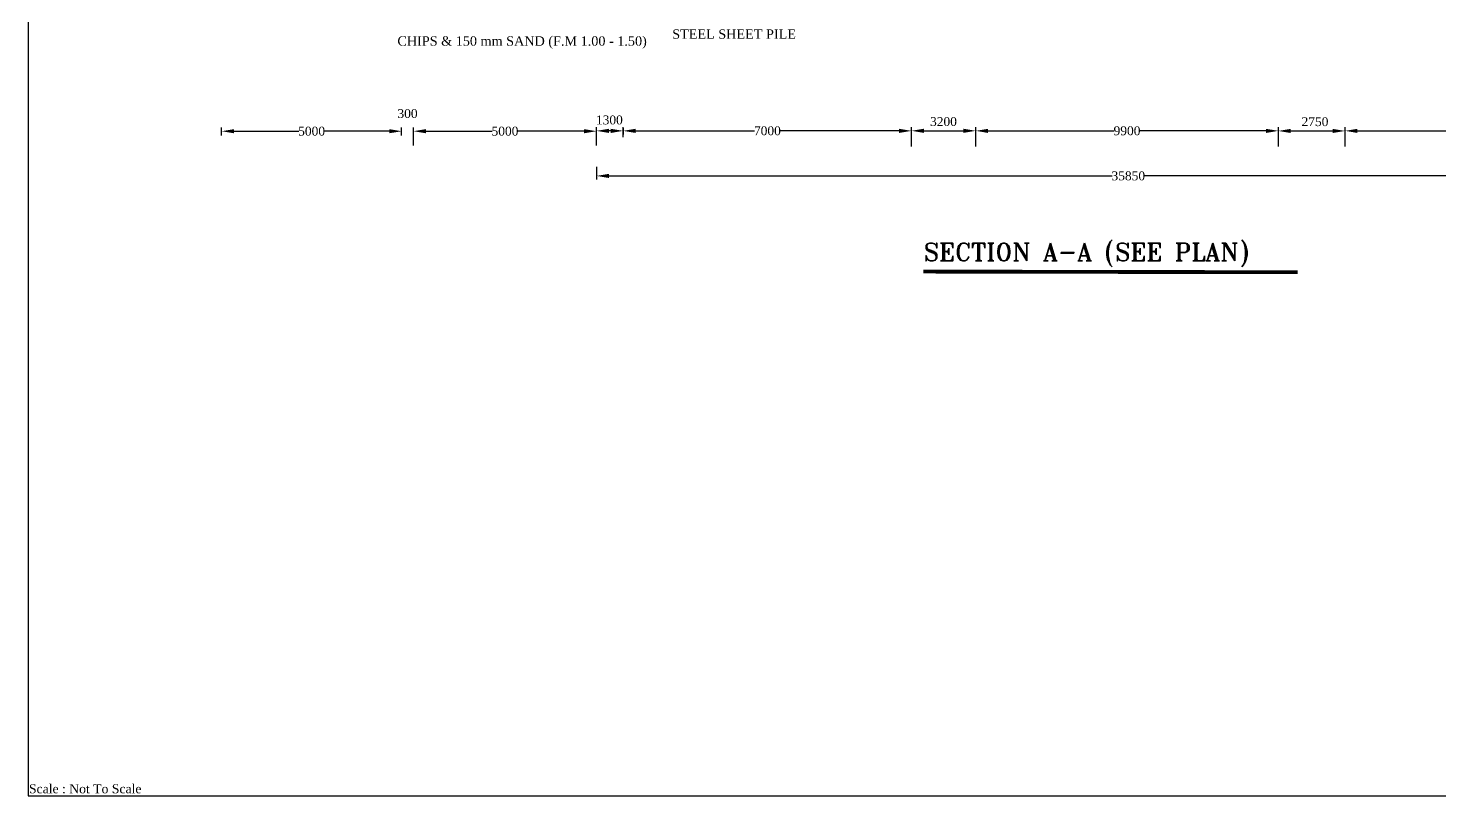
# Model space of a CAD drawing. Extents: x -298162 to 1078160, y -513173 to -216568.
# Drawn here: x 74253 to 113927, y -459895 to -438317 of the extents above; entities that cross this region are included whole.
import ezdxf

# ---------------------------------------------------------------- set-up
doc = ezdxf.new("R2010")
doc.units = 0
doc.header["$MEASUREMENT"] = 0
doc.layers.get('DEFPOINTS').update_dxf_attribs({"linetype": 'CONTINUOUS'})
doc.layers.add('Left Bank Profile', color=7, linetype='CONTINUOUS', lineweight=25)
doc.layers.add('LINE', color=7, linetype='CONTINUOUS')
doc.styles.add('BIG', font='ROMANT.SHX')
doc.styles.get("Standard").update_dxf_attribs({"font": 'times.ttf', "height": 250})
doc.dimstyles.new('3', dxfattribs={"dimtxt": 225, "dimasz": 350, "dimexe": 100, "dimexo": 25, "dimgap": 9, "dimtad": 0, "dimdec": 0, "dimzin": 0, "dimdsep": 46, "dimtxsty": 'Standard', "dimcen": 0, "dimclrt": 256, "dimadec": 0, "dimazin": 0, "dimtfac": 1, "dimtdec": 0, "dimtofl": 0, "dimtmove": 2, "dimatfit": 3, "dimfxl": 1, "dimtolj": 1, "dimtzin": 0, "dimarcsym": 0})

# ---------------------------------------------------------------- blocks, each defined once
blk = doc.blocks.new('*D686')
at = {"layer": 'DEFPOINTS', "color": 0, "lineweight": -2}
for p in [(84748, -441212), (85080, -441212), (85080, -441212)]:
    blk.add_point(p, dxfattribs=at)
at = {"layer": 'LINE', "color": 0, "lineweight": -2}
for p, q in [((84748, -441187), (84748, -441112)), ((85080, -441187), (85080, -441112)), ((84398, -441212), (84048, -441212)), ((85430, -441212), (85780, -441212))]:
    blk.add_line(p, q, dxfattribs=at)
for points in [[(84398, -441154), (84398, -441270), (84748, -441212)], [(85430, -441154), (85430, -441270), (85080, -441212)]]:
    blk.add_solid(points, dxfattribs=at)
at = {"layer": 'LINE', "insert": (84914, -440717), "char_height": 250, "attachment_point": 5}
blk.add_mtext('\\A1;300', dxfattribs=at)
blk = doc.blocks.new('*D687')
at = {"layer": 'DEFPOINTS', "color": 0, "lineweight": -2}
for p in [(85080, -441212), (85080, -441643), (90225, -441643)]:
    blk.add_point(p, dxfattribs=at)
at = {"layer": 'LINE', "color": 0, "lineweight": -2}
for p, q in [((85080, -441618), (85080, -441112)), ((90225, -441618), (90225, -441112)), ((85430, -441212), (87290, -441212)), ((89875, -441212), (88015, -441212))]:
    blk.add_line(p, q, dxfattribs=at)
for points in [[(85430, -441154), (85430, -441270), (85080, -441212)], [(89875, -441154), (89875, -441270), (90225, -441212)]]:
    blk.add_solid(points, dxfattribs=at)
at = {"layer": 'LINE', "insert": (87653, -441212), "char_height": 250, "attachment_point": 5}
blk.add_mtext('\\A1;5000', dxfattribs=at)
blk = doc.blocks.new('*D697')
at = {"layer": 'DEFPOINTS', "color": 0, "lineweight": -2}
for p in [(79688, -441361), (84748, -441212), (84748, -441361)]:
    blk.add_point(p, dxfattribs=at)
at = {"layer": 'LINE', "color": 0, "lineweight": -2}
for p, q in [((79688, -441336), (79688, -441112)), ((84748, -441336), (84748, -441112)), ((80038, -441212), (81855, -441212)), ((84398, -441212), (82581, -441212))]:
    blk.add_line(p, q, dxfattribs=at)
for points in [[(80038, -441154), (80038, -441270), (79688, -441212)], [(84398, -441154), (84398, -441270), (84748, -441212)]]:
    blk.add_solid(points, dxfattribs=at)
at = {"layer": 'LINE', "insert": (82218, -441212), "char_height": 250, "attachment_point": 5}
blk.add_mtext('\\A1;5000', dxfattribs=at)
blk = doc.blocks.new('*D698')
at = {"layer": 'DEFPOINTS', "color": 0, "lineweight": -2}
for p in [(90978, -441102), (99081, -441202), (99081, -441664)]:
    blk.add_point(p, dxfattribs=at)
at = {"layer": 'LINE', "color": 0, "lineweight": -2}
for p, q in [((90978, -441127), (90978, -441302)), ((99081, -441639), (99081, -441102)), ((91328, -441202), (94664, -441202)), ((98731, -441202), (95394, -441202))]:
    blk.add_line(p, q, dxfattribs=at)
for points in [[(91328, -441144), (91328, -441261), (90978, -441202)], [(98731, -441144), (98731, -441261), (99081, -441202)]]:
    blk.add_solid(points, dxfattribs=at)
at = {"layer": 'LINE', "insert": (95029, -441202), "char_height": 250, "attachment_point": 5}
blk.add_mtext('\\A1;7000', dxfattribs=at)
blk = doc.blocks.new('*D701')
at = {"layer": 'DEFPOINTS', "color": 0, "lineweight": -2}
for p in [(119368, -441202), (111265, -441664), (119368, -441664)]:
    blk.add_point(p, dxfattribs=at)
at = {"layer": 'LINE', "color": 0, "lineweight": -2}
for p, q in [((111265, -441639), (111265, -441102)), ((119368, -441639), (119368, -441102)), ((111615, -441202), (114874, -441202)), ((119018, -441202), (115759, -441202))]:
    blk.add_line(p, q, dxfattribs=at)
for points in [[(111615, -441144), (111615, -441261), (111265, -441202)], [(119018, -441144), (119018, -441261), (119368, -441202)]]:
    blk.add_solid(points, dxfattribs=at)
at = {"layer": 'LINE', "insert": (115317, -441202), "char_height": 250, "attachment_point": 5}
blk.add_mtext('\\A1;10000', dxfattribs=at)
blk = doc.blocks.new('*D702')
at = {"layer": 'DEFPOINTS', "color": 0, "lineweight": -2}
for p in [(109390, -441202), (100884, -441664), (109390, -441664)]:
    blk.add_point(p, dxfattribs=at)
at = {"layer": 'LINE', "color": 0, "lineweight": -2}
for p, q in [((100884, -441639), (100884, -441102)), ((109390, -441639), (109390, -441102)), ((101234, -441202), (104773, -441202)), ((109040, -441202), (105501, -441202))]:
    blk.add_line(p, q, dxfattribs=at)
for points in [[(101234, -441144), (101234, -441261), (100884, -441202)], [(109040, -441144), (109040, -441261), (109390, -441202)]]:
    blk.add_solid(points, dxfattribs=at)
at = {"layer": 'LINE', "insert": (105137, -441202), "char_height": 250, "attachment_point": 5}
blk.add_mtext('\\A1;9900', dxfattribs=at)
blk = doc.blocks.new('*D708')
at = {"layer": 'DEFPOINTS', "color": 0, "lineweight": -2}
for p in [(90225, -442188), (120121, -442181), (120121, -442469)]:
    blk.add_point(p, dxfattribs=at)
at = {"layer": 'LINE', "color": 0, "lineweight": -2}
for p, q in [((90225, -442213), (90225, -442569)), ((120121, -442206), (120121, -442569)), ((90575, -442469), (104716, -442469)), ((119771, -442469), (105629, -442469))]:
    blk.add_line(p, q, dxfattribs=at)
for points in [[(90575, -442410), (90575, -442527), (90225, -442469)], [(119771, -442410), (119771, -442527), (120121, -442469)]]:
    blk.add_solid(points, dxfattribs=at)
at = {"layer": 'LINE', "insert": (105173, -442469), "char_height": 250, "attachment_point": 5}
blk.add_mtext('\\A1;35850', dxfattribs=at)
blk = doc.blocks.new('*D829')
at = {"layer": 'DEFPOINTS', "color": 0, "lineweight": -2}
for p in [(109390, -441324), (111265, -441204), (111265, -441371)]:
    blk.add_point(p, dxfattribs=at)
at = {"layer": 'LINE', "color": 0, "lineweight": -2}
for p, q in [((109390, -441299), (109390, -441104)), ((111265, -441346), (111265, -441104)), ((109740, -441204), (110915, -441204))]:
    blk.add_line(p, q, dxfattribs=at)
for points in [[(109740, -441146), (109740, -441263), (109390, -441204)], [(110915, -441146), (110915, -441263), (111265, -441204)]]:
    blk.add_solid(points, dxfattribs=at)
at = {"layer": 'LINE', "insert": (110420, -440945), "char_height": 250, "attachment_point": 5}
blk.add_mtext('\\A1;2750', dxfattribs=at)
blk = doc.blocks.new('*D833')
at = {"layer": 'DEFPOINTS', "color": 0, "lineweight": -2}
for p in [(99081, -441320), (100884, -441201), (100884, -441472)]:
    blk.add_point(p, dxfattribs=at)
at = {"layer": 'LINE', "color": 0, "lineweight": -2}
for p, q in [((99081, -441295), (99081, -441101)), ((100884, -441447), (100884, -441101)), ((99431, -441201), (100534, -441201))]:
    blk.add_line(p, q, dxfattribs=at)
for points in [[(99431, -441142), (99431, -441259), (99081, -441201)], [(100534, -441142), (100534, -441259), (100884, -441201)]]:
    blk.add_solid(points, dxfattribs=at)
at = {"layer": 'LINE', "insert": (99978, -440942), "char_height": 250, "attachment_point": 5}
blk.add_mtext('\\A1;3200', dxfattribs=at)
blk = doc.blocks.new('*D834')
at = {"layer": 'DEFPOINTS', "color": 0, "lineweight": -2}
for p in [(90225, -441202), (90225, -441401), (90978, -441401)]:
    blk.add_point(p, dxfattribs=at)
at = {"layer": 'LINE', "color": 0, "lineweight": -2}
for p, q in [((90225, -441376), (90225, -441102)), ((90978, -441376), (90978, -441102)), ((90628, -441202), (90575, -441202))]:
    blk.add_line(p, q, dxfattribs=at)
for points in [[(90575, -441144), (90575, -441261), (90225, -441202)], [(90628, -441144), (90628, -441261), (90978, -441202)]]:
    blk.add_solid(points, dxfattribs=at)
at = {"layer": 'LINE', "insert": (90587, -440897), "char_height": 250, "attachment_point": 5}
blk.add_mtext('\\A1;1300', dxfattribs=at)

msp = doc.modelspace()

# ---------------------------------------------------------------- linework, layer by layer
at = {"layer": 'LINE', "color": 0}
msp.add_lwpolyline([(74252.713, -459895.115), (134757.913, -459895.115), (134757.913, -417109.295), (74252.713, -417109.295)], close=True, dxfattribs=at)
at = {"layer": 'LINE', "color": 0, "const_width": 107.525}
msp.add_lwpolyline([(99412.208, -445157.856), (109931.701, -445177.083)], dxfattribs=at)

# ---------------------------------------------------------------- texts
at = {"layer": 'Left Bank Profile', "color": 0, "insert": (75854.348, -459831.157), "char_height": 254.71995, "width": 18855.95022, "attachment_point": 8}
msp.add_mtext('{\\fTimes New Roman|b0|i0|c0|p18;Scale : Not To Scale}', dxfattribs=at)
at = {"layer": 'LINE', "color": 0}
for s, p in [('STEEL SHEET PILE', (92353.527, -438612.939)), ('CHIPS & 150 mm SAND (F.M 1.00 - 1.50)', (84629.652, -438807.776))]:
    msp.add_text(s, height=263.925, dxfattribs=at).set_placement(p)
at = {"layer": 'LINE', "color": 0, "style": 'BIG'}
msp.add_text('SECTION A-A (SEE PLAN)', height=500, dxfattribs=at).set_placement((99425.016, -444857.188))

# ---------------------------------------------------------------- dimensions: what is measured, and where the dimension line sits
at = {"layer": 'LINE', "color": 0}
for base, p1, p2, text, picture, middle in [((85080.332, -441212.048), (84747.903, -441212.048), (85080.332, -441212.048), '300', '*D686', (84914.118, -440717.059)), ((84747.903, -441212.048), (79687.903, -441361.134), (84747.903, -441361.134), '5000', '*D697', (82217.903, -441212.048)), ((85080.332, -441212.048), (90224.885, -441643.383), (85080.332, -441643.383), '5000', '*D687', (87652.609, -441212.048)), ((99080.518, -441202.194), (90977.56, -441102.194), (99080.518, -441664.464), '7000', '*D698', (95029.039, -441202.194)), ((109389.718, -441202.194), (100884.49, -441664.464), (109389.718, -441664.464), '9900', '*D702', (105137.104, -441202.194)), ((119368.038, -441202.194), (111265.08, -441664.464), (119368.038, -441664.464), '10000', '*D701', (115316.559, -441202.194)), ((120120.713, -442468.745), (90224.885, -442188.083), (120120.713, -442181.26), '35850', '*D708', (105172.799, -442468.745))]:
    dim = msp.add_linear_dim(base=base, p1=p1, p2=p2, text=text, dimstyle='3', dxfattribs=at)
    dim.commit()
    dim.dimension.update_dxf_attribs({"geometry": picture, "text_midpoint": middle})
for base, p1, p2, text, picture, middle in [((90224.885, -441202.194), (90977.56, -441401.058), (90224.885, -441401.058), '1300', '*D834', (90587.44, -440897.087)), ((100884.49, -441200.676), (99080.518, -441319.876), (100884.49, -441471.835), '3200', '*D833', (99978.198, -440941.614)), ((111265.08, -441204.356), (109389.718, -441323.556), (111265.08, -441370.829), '2750', '*D829', (110420.136, -440945.294))]:
    dim = msp.add_linear_dim(base=base, p1=p1, p2=p2, text=text, dimstyle='3', dxfattribs=at)
    dim.commit()
    dim.dimension.update_dxf_attribs({"geometry": picture, "text_midpoint": middle, "dimtype": 160})

doc.saveas('drawing.dxf')
